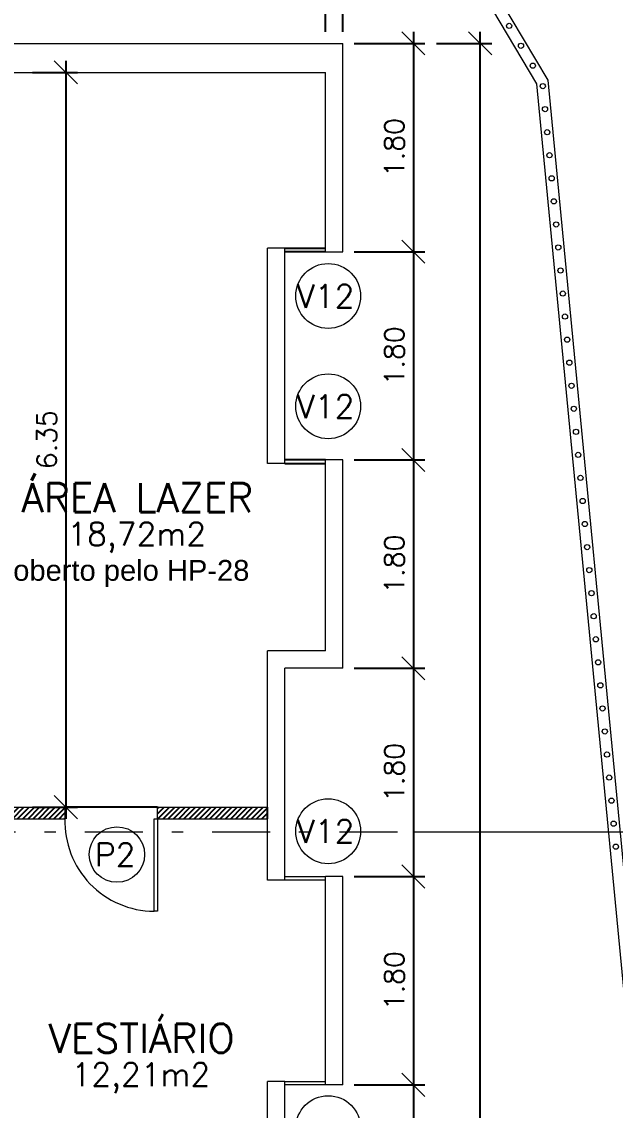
# Model space of a CAD drawing. Header units: millimetres. Extents: x 521 to 1055, y 261 to 520.
# Drawn here: x 752.68 to 757.81, y 495.5 to 504.9 of the extents above; entities that cross this region are included whole.
import ezdxf
from ezdxf.enums import TextEntityAlignment as Align

# ---------------------------------------------------------------- set-up
doc = ezdxf.new("R2010")
doc.units = ezdxf.units.MM
doc.linetypes.add('CONTINU', pattern=[0])
doc.linetypes.add('DASHDOTX2', pattern=[2, 1, -0.5, 0, -0.5])
doc.layers.add('0.1', color=8, linetype='Continuous', lineweight=13)
doc.layers.add('ppci', color=8, linetype='Continuous')
doc.styles.add('ROMANS', font='romans')
doc.styles.get("Standard").update_dxf_attribs({"font": 'romans.shx'})
doc.styles.add('STYLE1', font='sanss___.ttf')
doc.dimstyles.new('Fares Eng - 50', dxfattribs={"dimscale": 2, "dimtxt": 0.085, "dimasz": 0.1, "dimexe": 0.05, "dimexo": 0.05, "dimgap": 0.04, "dimtad": 1, "dimzin": 4, "dimdsep": 46, "dimtxsty": 'ROMANS', "dimblk1": 'OBLIQUE', "dimblk2": 'OBLIQUE', "dimsah": 1, "dimcen": 0.05, "dimdle": 0.05, "dimclrd": 8, "dimclre": 8, "dimclrt": 8, "dimaunit": 1, "dimadec": 0, "dimazin": 0, "dimtfac": 1, "dimtix": 1, "dimtmove": 2, "dimatfit": 0, "dimldrblk": 'OPEN90', "dimfxl": 1, "dimtolj": 1, "dimtzin": 0, "dimarcsym": 0})

# ---------------------------------------------------------------- blocks, each defined once
blk = doc.blocks.new('_OBLIQUE')
at = {"color": 0, "linetype": 'ByBlock'}
blk.add_line((-0.5, -0.5), (0.5, 0.5), dxfattribs=at)
blk = doc.blocks.new('*D56')
at = {"layer": '0.1', "color": 8, "linetype": 'CONTINU', "lineweight": -2, "transparency": 16777216}
for p, q in [((755.3027, 504.8169), (755.3027, 505.6344)), ((755.4527, 504.8169), (755.4527, 505.6344)), ((755.3027, 505.5344), (755.1027, 505.5344)), ((755.3027, 505.5344), (755.4527, 505.5344)), ((755.4527, 505.5344), (755.6527, 505.5344))]:
    blk.add_line(p, q, dxfattribs=at)
at = {"layer": 'DEFPOINTS', "color": 0, "linetype": 'CONTINU', "lineweight": -2, "transparency": 16777216}
for p in [(755.4527, 505.5344), (755.3027, 504.7169), (755.4527, 504.7169)]:
    blk.add_point(p, dxfattribs=at)
at = {"layer": '0.1', "color": 8, "linetype": 'CONTINU', "lineweight": -2, "transparency": 16777216, "xscale": 0.2, "yscale": 0.2, "zscale": 0.2}
blk.add_blockref('_OBLIQUE', (755.3027, 505.5344), dxfattribs=at)
at = {"layer": '0.1', "color": 8, "linetype": 'CONTINU', "lineweight": -2, "transparency": 16777216, "xscale": 0.2, "yscale": 0.2, "zscale": 0.2, "rotation": 180}
blk.add_blockref('_OBLIQUE', (755.4527, 505.5344), dxfattribs=at)
at = {"layer": '0.1', "color": 8, "linetype": 'CONTINU', "transparency": 16777216, "insert": (755.3777, 505.6994), "char_height": 0.17, "attachment_point": 5, "style": 'ROMANS'}
blk.add_mtext('\\A1;.15', dxfattribs=at)
blk = doc.blocks.new('_Open90')
at = {"color": 0, "linetype": 'ByBlock', "lineweight": -2}
for p, q in [((-0.5, 0.5), (0, 0)), ((0, 0), (-1, 0)), ((0, 0), (-0.5, -0.5))]:
    blk.add_line(p, q, dxfattribs=at)
blk = doc.blocks.new('*D142')
at = {"layer": '0.1', "color": 8, "linetype": 'CONTINU', "lineweight": -2, "transparency": 16777216}
for p, q in [((756.0634, 504.8169), (756.0634, 502.8169)), ((755.5527, 504.7169), (756.1634, 504.7169)), ((755.5527, 502.9169), (756.1634, 502.9169))]:
    blk.add_line(p, q, dxfattribs=at)
at = {"layer": 'DEFPOINTS', "color": 0, "linetype": 'CONTINU', "lineweight": -2, "transparency": 16777216}
for p in [(755.4527, 504.7169), (755.4527, 502.9169), (756.0634, 502.9169)]:
    blk.add_point(p, dxfattribs=at)
at = {"layer": '0.1', "color": 8, "linetype": 'CONTINU', "lineweight": -2, "transparency": 16777216, "xscale": 0.2, "yscale": 0.2, "zscale": 0.2}
for p, rotation in [((756.0634, 504.7169), 90), ((756.0634, 502.9169), 270)]:
    blk.add_blockref('_OBLIQUE', p, dxfattribs=dict(at, rotation=rotation))
at = {"layer": '0.1', "color": 8, "linetype": 'CONTINU', "transparency": 16777216, "insert": (755.8984, 503.8169), "char_height": 0.17, "attachment_point": 5, "rotation": 90, "style": 'ROMANS'}
blk.add_mtext('\\A1;1.80', dxfattribs=at)
blk = doc.blocks.new('*D143')
at = {"layer": '0.1', "color": 8, "linetype": 'CONTINU', "lineweight": -2, "transparency": 16777216}
for p, q in [((756.0634, 503.0169), (756.0634, 501.0169)), ((755.5527, 502.9169), (756.1634, 502.9169)), ((755.5527, 501.1169), (756.1634, 501.1169))]:
    blk.add_line(p, q, dxfattribs=at)
at = {"layer": 'DEFPOINTS', "color": 0, "linetype": 'CONTINU', "lineweight": -2, "transparency": 16777216}
for p in [(755.4527, 502.9169), (755.4527, 501.1169), (756.0634, 501.1169)]:
    blk.add_point(p, dxfattribs=at)
at = {"layer": '0.1', "color": 8, "linetype": 'CONTINU', "lineweight": -2, "transparency": 16777216, "xscale": 0.2, "yscale": 0.2, "zscale": 0.2}
for p, rotation in [((756.0634, 502.9169), 90), ((756.0634, 501.1169), 270)]:
    blk.add_blockref('_OBLIQUE', p, dxfattribs=dict(at, rotation=rotation))
at = {"layer": '0.1', "color": 8, "linetype": 'CONTINU', "transparency": 16777216, "insert": (755.8984, 502.0169), "char_height": 0.17, "attachment_point": 5, "rotation": 90, "style": 'ROMANS'}
blk.add_mtext('\\A1;1.80', dxfattribs=at)
blk = doc.blocks.new('*D144')
at = {"layer": '0.1', "color": 8, "linetype": 'CONTINU', "lineweight": -2, "transparency": 16777216}
for p, q in [((756.0634, 501.2169), (756.0634, 499.2169)), ((755.5527, 501.1169), (756.1634, 501.1169)), ((755.5527, 499.3169), (756.1634, 499.3169))]:
    blk.add_line(p, q, dxfattribs=at)
at = {"layer": 'DEFPOINTS', "color": 0, "linetype": 'CONTINU', "lineweight": -2, "transparency": 16777216}
for p in [(755.4527, 501.1169), (755.4527, 499.3169), (756.0634, 499.3169)]:
    blk.add_point(p, dxfattribs=at)
at = {"layer": '0.1', "color": 8, "linetype": 'CONTINU', "lineweight": -2, "transparency": 16777216, "xscale": 0.2, "yscale": 0.2, "zscale": 0.2}
for p, rotation in [((756.0634, 501.1169), 90), ((756.0634, 499.3169), 270)]:
    blk.add_blockref('_OBLIQUE', p, dxfattribs=dict(at, rotation=rotation))
at = {"layer": '0.1', "color": 8, "linetype": 'CONTINU', "transparency": 16777216, "insert": (755.8984, 500.2169), "char_height": 0.17, "attachment_point": 5, "rotation": 90, "style": 'ROMANS'}
blk.add_mtext('\\A1;1.80', dxfattribs=at)
blk = doc.blocks.new('*D145')
at = {"layer": '0.1', "color": 8, "linetype": 'CONTINU', "lineweight": -2, "transparency": 16777216}
for p, q in [((756.0634, 499.4169), (756.0634, 497.4169)), ((755.5527, 499.3169), (756.1634, 499.3169)), ((755.5527, 497.5169), (756.1634, 497.5169))]:
    blk.add_line(p, q, dxfattribs=at)
at = {"layer": 'DEFPOINTS', "color": 0, "linetype": 'CONTINU', "lineweight": -2, "transparency": 16777216}
for p in [(755.4527, 499.3169), (755.4527, 497.5169), (756.0634, 497.5169)]:
    blk.add_point(p, dxfattribs=at)
at = {"layer": '0.1', "color": 8, "linetype": 'CONTINU', "lineweight": -2, "transparency": 16777216, "xscale": 0.2, "yscale": 0.2, "zscale": 0.2}
for p, rotation in [((756.0634, 499.3169), 90), ((756.0634, 497.5169), 270)]:
    blk.add_blockref('_OBLIQUE', p, dxfattribs=dict(at, rotation=rotation))
at = {"layer": '0.1', "color": 8, "linetype": 'CONTINU', "transparency": 16777216, "insert": (755.8984, 498.4169), "char_height": 0.17, "attachment_point": 5, "rotation": 90, "style": 'ROMANS'}
blk.add_mtext('\\A1;1.80', dxfattribs=at)
blk = doc.blocks.new('*D146')
at = {"layer": '0.1', "color": 8, "linetype": 'CONTINU', "lineweight": -2, "transparency": 16777216}
for p, q in [((756.0634, 497.6169), (756.0634, 495.6169)), ((755.5527, 497.5169), (756.1634, 497.5169)), ((755.5527, 495.7169), (756.1634, 495.7169))]:
    blk.add_line(p, q, dxfattribs=at)
at = {"layer": 'DEFPOINTS', "color": 0, "linetype": 'CONTINU', "lineweight": -2, "transparency": 16777216}
for p in [(755.4527, 497.5169), (755.4527, 495.7169), (756.0634, 495.7169)]:
    blk.add_point(p, dxfattribs=at)
at = {"layer": '0.1', "color": 8, "linetype": 'CONTINU', "lineweight": -2, "transparency": 16777216, "xscale": 0.2, "yscale": 0.2, "zscale": 0.2}
for p, rotation in [((756.0634, 497.5169), 90), ((756.0634, 495.7169), 270)]:
    blk.add_blockref('_OBLIQUE', p, dxfattribs=dict(at, rotation=rotation))
at = {"layer": '0.1', "color": 8, "linetype": 'CONTINU', "transparency": 16777216, "insert": (755.8984, 496.6169), "char_height": 0.17, "attachment_point": 5, "rotation": 90, "style": 'ROMANS'}
blk.add_mtext('\\A1;1.80', dxfattribs=at)
blk = doc.blocks.new('*D147')
at = {"layer": '0.1', "color": 8, "linetype": 'CONTINU', "lineweight": -2, "transparency": 16777216}
for p, q in [((756.0634, 495.8169), (756.0634, 493.8169)), ((755.5527, 495.7169), (756.1634, 495.7169)), ((755.5527, 493.9169), (756.1634, 493.9169))]:
    blk.add_line(p, q, dxfattribs=at)
at = {"layer": 'DEFPOINTS', "color": 0, "linetype": 'CONTINU', "lineweight": -2, "transparency": 16777216}
for p in [(755.4527, 495.7169), (755.4527, 493.9169), (756.0634, 493.9169)]:
    blk.add_point(p, dxfattribs=at)
at = {"layer": '0.1', "color": 8, "linetype": 'CONTINU', "lineweight": -2, "transparency": 16777216, "xscale": 0.2, "yscale": 0.2, "zscale": 0.2}
for p, rotation in [((756.0634, 495.7169), 90), ((756.0634, 493.9169), 270)]:
    blk.add_blockref('_OBLIQUE', p, dxfattribs=dict(at, rotation=rotation))
at = {"layer": '0.1', "color": 8, "linetype": 'CONTINU', "transparency": 16777216, "insert": (755.8984, 494.8169), "char_height": 0.17, "attachment_point": 5, "rotation": 90, "style": 'ROMANS'}
blk.add_mtext('\\A1;1.80', dxfattribs=at)
blk = doc.blocks.new('*D105')
at = {"layer": '0.1', "color": 8, "linetype": 'CONTINU', "lineweight": -2, "transparency": 16777216}
for p, q in [((756.6407, 483.0169), (756.6407, 504.8169)), ((756.2634, 504.7169), (756.7407, 504.7169)), ((756.2634, 483.1169), (756.7407, 483.1169))]:
    blk.add_line(p, q, dxfattribs=at)
at = {"layer": 'DEFPOINTS', "color": 0, "linetype": 'CONTINU', "lineweight": -2, "transparency": 16777216}
for p in [(756.1634, 504.7169), (756.6407, 504.7169), (756.1634, 483.1169)]:
    blk.add_point(p, dxfattribs=at)
at = {"layer": '0.1', "color": 8, "linetype": 'CONTINU', "lineweight": -2, "transparency": 16777216, "xscale": 0.2, "yscale": 0.2, "zscale": 0.2}
for p, rotation in [((756.6407, 504.7169), 90), ((756.6407, 483.1169), 270)]:
    blk.add_blockref('_OBLIQUE', p, dxfattribs=dict(at, rotation=rotation))
at = {"layer": '0.1', "color": 8, "linetype": 'CONTINU', "transparency": 16777216, "insert": (756.4757, 493.9169), "char_height": 0.17, "attachment_point": 5, "rotation": 90, "style": 'ROMANS'}
blk.add_mtext('\\A1;21.60', dxfattribs=at)
blk = doc.blocks.new('Cor-4A')
h = blk.add_hatch(color=1)
edge = h.paths.add_edge_path()
edge.add_line((-0.00005, -0.00732), (-0.00757, 0))
edge.add_line((-0.00757, 0), (-0.00014, 0.00731))
edge.add_line((-0.00014, 0.00731), (-0.00014, 0.005))
edge.add_arc((0, 0), 0.005, 91.6216, 269.468)
edge.add_line((-0.00005, -0.005), (-0.00005, -0.00732))
at = {"linetype": 'DASHDOTX2'}
blk.add_line((0, 0.03735), (0, 0.005), dxfattribs=at)
at = {"color": 1}
blk.add_lwpolyline([(-0.00005, -0.00732), (-0.00757, 0), (-0.00014, 0.00731), (-0.00014, 0.005, 0.98138), (-0.00005, -0.005)], format="xyb", close=True, dxfattribs=at)
blk.add_circle((0, 0), 0.005, dxfattribs=at)
at = {"color": 3, "style": 'ROMANS'}
blk.add_attdef('O', text='', height=0.006, rotation=90, dxfattribs=at).set_placement((0.00019, 0), align=Align.MIDDLE)
blk = doc.blocks.new('*D3573')
at = {"layer": '0.1', "color": 8, "linetype": 'CONTINU', "lineweight": -2, "transparency": 16777216}
for p, q in [((753.0608, 504.5669), (753.0608, 498.0169)), ((752.7714, 504.4669), (753.1608, 504.4669)), ((752.7714, 498.1169), (753.1608, 498.1169))]:
    blk.add_line(p, q, dxfattribs=at)
at = {"layer": 'DEFPOINTS', "color": 0, "linetype": 'CONTINU', "lineweight": -2, "transparency": 16777216}
for p in [(752.6714, 504.4669), (752.6714, 498.1169), (753.0608, 498.1169)]:
    blk.add_point(p, dxfattribs=at)
at = {"layer": '0.1', "color": 8, "linetype": 'CONTINU', "lineweight": -2, "transparency": 16777216, "xscale": 0.2, "yscale": 0.2, "zscale": 0.2}
for p, rotation in [((753.0608, 504.4669), 90), ((753.0608, 498.1169), 270)]:
    blk.add_blockref('_OBLIQUE', p, dxfattribs=dict(at, rotation=rotation))
at = {"layer": '0.1', "color": 8, "linetype": 'CONTINU', "lineweight": -2, "transparency": 16777216, "insert": (752.8958, 501.2919), "char_height": 0.17, "attachment_point": 5, "rotation": 90, "style": 'ROMANS'}
blk.add_mtext('\\A1;6.35', dxfattribs=at)
blk = doc.blocks.new('ÁREA')
for p in [(0.00005, 0.003762), (0, 0)]:
    blk.add_attdef('COMPARTIMENTO', text='', height=0.0025).set_placement(p, align=Align.CENTER)
at = {"color": 1}
for p in [(-0.00005, -0.003762), (-0.000099, -0.007523)]:
    blk.add_attdef('ÁREA', text='', height=0.002, dxfattribs=at).set_placement(p, align=Align.CENTER)

msp = doc.modelspace()

# ---------------------------------------------------------------- hatches: boundary and pattern name
at = {"layer": '0.1', "linetype": 'CONTINU', "lineweight": -2}
h = msp.add_hatch(dxfattribs=at)
h.set_pattern_fill('ANSI31', color=8, scale=0.01, style=0)
h.set_pattern_definition([(45, (751.811172, 493.816922), (-0.02245064, 0.02245064), [])])
h.paths.add_polyline_path([(752.10272, 499.31692), (751.95272, 499.31692), (751.95272, 498.11692), (751.95272, 497.90205), (752.10272, 497.90205), (752.10272, 498.01692), (753.05272, 498.01692), (753.05272, 498.11692), (752.10272, 498.11692)])
h.paths.add_polyline_path([(752.10272, 499.53692), (752.04272, 499.53692), (752.04272, 499.34692), (752.10272, 499.34692)])
h.paths.add_polyline_path([(752.01272, 499.53692), (751.95272, 499.53692), (751.95272, 499.34692), (752.01272, 499.34692)])
h.paths.add_polyline_path([(753.85272, 498.11692), (753.85272, 498.01692), (754.80272, 498.01692), (754.80272, 498.11692)])
h.paths.add_polyline_path([(752.10272, 497.90205), (751.95272, 497.90205), (751.95272, 496.81692), (752.10272, 496.81692)])
h.paths.add_polyline_path([(752.01272, 496.78692), (751.95272, 496.78692), (751.95272, 496.59692), (752.01272, 496.59692)])
h.paths.add_polyline_path([(752.10272, 496.78692), (752.04272, 496.78692), (752.04272, 496.59692), (752.10272, 496.59692)])
h.paths.add_polyline_path([(751.95272, 493.81692), (752.10272, 493.81692), (752.10272, 496.56692), (751.95272, 496.56692)])
h.paths.add_polyline_path([(751.81117, 496.12074), (752.24427, 496.12074), (752.24427, 496.37574), (751.81117, 496.37574)], flags=9)

# ---------------------------------------------------------------- linework, layer by layer
at = {"layer": '0.1', "color": 8}
for p, q in [((757.22708, 504.4006), (753.43847, 510.76958)), ((757.12968, 504.36874), (753.38193, 510.66901)), ((761.90935, 455.62598), (757.22708, 504.4006)), ((761.80686, 455.64707), (757.12968, 504.36874)), ((754.95272, 497.51692), (755.30272, 497.51692)), ((755.30272, 497.48692), (754.95272, 497.48692)), ((754.95272, 495.74692), (755.30272, 495.74692)), ((755.30272, 495.71692), (754.95272, 495.71692))]:
    msp.add_line(p, q, dxfattribs=at)
at = {"layer": '0.1', "color": 7}
for p, q in [((743.55272, 504.71692), (755.45272, 504.71692)), ((755.45272, 502.91692), (755.45272, 504.71692)), ((752.10272, 504.46692), (755.30272, 504.46692)), ((755.30272, 502.91692), (755.30272, 504.46692)), ((754.95272, 502.94692), (754.80272, 502.94692)), ((754.80272, 501.08692), (754.80272, 502.94692)), ((754.95272, 501.08692), (754.95272, 502.94692)), ((755.30272, 502.91692), (755.45272, 502.91692)), ((755.30272, 499.46692), (755.30272, 501.11692)), ((755.45272, 501.11692), (755.30272, 501.11692)), ((755.45272, 499.31692), (755.45272, 501.11692)), ((754.95272, 501.08692), (754.80272, 501.08692)), ((755.30272, 499.46692), (754.80272, 499.46692)), ((755.30272, 499.46692), (754.80272, 499.46692)), ((754.80272, 498.11692), (754.80272, 499.46692)), ((755.45272, 499.31692), (754.95272, 499.31692)), ((754.95272, 497.48692), (754.95272, 499.31692)), ((752.10272, 498.11692), (753.05272, 498.11692)), ((753.05272, 498.11692), (753.05272, 498.01692)), ((753.85272, 498.11692), (754.80272, 498.11692)), ((753.85272, 498.01692), (753.85272, 498.11692)), ((752.10272, 498.01692), (753.05272, 498.01692)), ((753.85272, 498.01692), (754.80272, 498.01692)), ((754.80272, 497.48692), (754.80272, 498.01692)), ((754.95272, 497.48692), (754.80272, 497.48692)), ((755.45272, 497.51692), (755.30272, 497.51692)), ((755.30272, 495.71692), (755.30272, 497.51692)), ((755.45272, 495.71692), (755.45272, 497.51692)), ((754.95272, 495.74692), (754.80272, 495.74692)), ((754.80272, 493.81692), (754.80272, 495.74692)), ((754.95272, 493.81692), (754.95272, 495.74692)), ((755.45272, 495.71692), (755.30272, 495.71692))]:
    msp.add_line(p, q, dxfattribs=at)
at = {"layer": '0.1', "color": 8, "linetype": 'CONTINU', "lineweight": -2}
for p, q in [((754.95272, 502.94692), (755.30272, 502.94692)), ((755.30272, 502.91692), (754.95272, 502.91692)), ((755.30272, 501.11692), (754.95272, 501.11692)), ((754.95272, 501.08692), (755.30272, 501.08692)), ((753.85272, 498.11692), (753.05272, 498.11692)), ((754.80272, 498.01692), (754.80272, 498.11692))]:
    msp.add_line(p, q, dxfattribs=at)
at = {"layer": '0.1', "color": 8, "linetype": 'DASHDOTX2', "ltscale": 0.5}
msp.add_line((667.42476, 497.90205), (756.12641, 497.90205), dxfattribs=at)
at = {"layer": '0.1', "color": 8}
msp.add_lwpolyline([(753.82272, 497.21692), (753.82272, 498.01692), (753.85272, 498.01692), (753.85272, 497.21692)], close=True, dxfattribs=at)
for centre, radius in [((756.89061, 504.86843), 0.0225), ((756.89061, 504.86843), 0.0225), ((756.99297, 504.69636), 0.0225), ((757.09533, 504.52428), 0.0225), ((757.18191, 504.34788), 0.0225), ((757.20104, 504.14869), 0.0225), ((757.22016, 503.9495), 0.0225), ((757.23928, 503.75032), 0.0225), ((757.2584, 503.55113), 0.0225), ((757.27752, 503.35194), 0.0225), ((757.29664, 503.15275), 0.0225), ((757.31577, 502.95356), 0.0225), ((755.32734, 502.53411), 0.28038), ((757.33489, 502.75438), 0.0225), ((757.35401, 502.55519), 0.0225), ((757.37313, 502.356), 0.0225), ((757.39225, 502.15681), 0.0225), ((757.41137, 501.95763), 0.0225), ((755.32734, 501.5808), 0.28038), ((757.4305, 501.75844), 0.0225), ((757.44962, 501.55925), 0.0225), ((757.46874, 501.36006), 0.0225), ((757.48786, 501.16088), 0.0225), ((757.50698, 500.96169), 0.0225), ((757.5261, 500.7625), 0.0225), ((757.54523, 500.56331), 0.0225), ((757.56435, 500.36413), 0.0225), ((757.58347, 500.16494), 0.0225), ((757.60259, 499.96575), 0.0225), ((757.62171, 499.76656), 0.0225), ((757.64083, 499.56738), 0.0225), ((757.65995, 499.36819), 0.0225), ((757.67908, 499.169), 0.0225), ((757.6982, 498.96981), 0.0225), ((757.71732, 498.77062), 0.0225), ((757.73644, 498.57144), 0.0225), ((757.75556, 498.37225), 0.0225), ((755.32734, 497.90844), 0.28038), ((757.77468, 498.17306), 0.0225), ((757.79381, 497.97387), 0.0225), ((753.50167, 497.70706), 0.23964), ((757.81293, 497.77469), 0.0225), ((755.32734, 495.3423), 0.28038)]:
    msp.add_circle(centre, radius, dxfattribs=at)
msp.add_arc((753.82719, 497.99178), 0.77487, 178.140818, 269.669801, dxfattribs=at)

# ---------------------------------------------------------------- block references
ref = msp.add_blockref('ÁREA', (753.6786, 500.66532), dxfattribs=dict(at, xscale=133.3333333333333, yscale=133.3333333333333, zscale=133.3333333333333))
ref.add_attrib('COMPARTIMENTO', 'ÁREA LAZER', dxfattribs={"layer": '0', "color": 3, "height": 0.25}).set_placement((753.6786, 500.66532), align=Align.CENTER)
ref.add_attrib('ÁREA', '18,72m2', dxfattribs={"layer": '0', "color": 1, "height": 0.2}).set_placement((753.67197, 500.37737), align=Align.CENTER)
ref = msp.add_blockref('Cor-4A', (759.41346, 497.90205), dxfattribs=dict(at, xscale=-89.59999999999991, yscale=89.59999999999997, zscale=89.60000000000001, rotation=90))
ref.add_attrib('O', 'B', dxfattribs={"layer": '0', "color": 3, "height": 0.5376, "rotation": 180, "style": 'ROMANS', "text_generation_flag": 2}).set_placement((759.41346, 497.88466), align=Align.MIDDLE)
ref = msp.add_blockref('ÁREA', (753.71493, 495.99453), dxfattribs=dict(at, xscale=133.3333333333333, yscale=133.3333333333333, zscale=133.3333333333333))
ref.add_attrib('COMPARTIMENTO', 'VESTIÁRIO', dxfattribs={"layer": '0', "color": 3, "height": 0.25}).set_placement((753.71493, 495.99453), align=Align.CENTER)
ref.add_attrib('ÁREA', '12,21m2', dxfattribs={"layer": '0', "color": 1, "height": 0.2}).set_placement((753.7083, 495.70657), align=Align.CENTER)

# ---------------------------------------------------------------- texts
for s, p in [('V12', (755.05654, 502.4326)), ('V12', (755.05654, 501.47929)), ('V12', (755.05654, 497.80693)), ('P2', (753.31106, 497.60554))]:
    msp.add_text(s, height=0.2, dxfattribs=at).set_placement(p)
at = {"layer": 'ppci', "color": 10, "style": 'STYLE1'}
msp.add_text('coberto pelo HP-28', height=0.18, dxfattribs=at).set_placement((752.48004, 500.07278))

# ---------------------------------------------------------------- dimensions: what is measured, and where the dimension line sits
at = {"layer": '0.1', "color": 8, "linetype": 'CONTINU'}
dim = msp.add_linear_dim(base=(755.45272, 505.53443), p1=(755.30272, 504.71692), p2=(755.45272, 504.71692), dimstyle='Fares Eng - 50', dxfattribs=at)
dim.commit()
dim.dimension.update_dxf_attribs({"geometry": '*D56', "text_midpoint": (755.37772, 505.69943)})
for base, p1, p2, picture, middle in [((756.06338, 502.91692), (755.45272, 504.71692), (755.45272, 502.91692), '*D142', (755.89838, 503.81692)), ((756.64065, 504.71692), (756.16338, 483.11692), (756.16338, 504.71692), '*D105', (756.47565, 493.91692)), ((756.06338, 501.11692), (755.45272, 502.91692), (755.45272, 501.11692), '*D143', (755.89838, 502.01692)), ((756.06338, 499.31692), (755.45272, 501.11692), (755.45272, 499.31692), '*D144', (755.89838, 500.21692)), ((756.06338, 497.51692), (755.45272, 499.31692), (755.45272, 497.51692), '*D145', (755.89838, 498.41692)), ((756.06338, 495.71692), (755.45272, 497.51692), (755.45272, 495.71692), '*D146', (755.89838, 496.61692)), ((756.06338, 493.91692), (755.45272, 495.71692), (755.45272, 493.91692), '*D147', (755.89838, 494.81692))]:
    dim = msp.add_linear_dim(base=base, p1=p1, p2=p2, angle=90, dimstyle='Fares Eng - 50', dxfattribs=at)
    dim.commit()
    dim.dimension.update_dxf_attribs({"geometry": picture, "text_midpoint": middle})
at = {"layer": '0.1', "color": 8, "linetype": 'CONTINU', "lineweight": -2}
dim = msp.add_linear_dim(base=(753.06078, 498.11692), p1=(752.67135, 504.46692), p2=(752.67135, 498.11692), angle=90, dimstyle='Fares Eng - 50', dxfattribs=at)
dim.commit()
dim.dimension.update_dxf_attribs({"geometry": '*D3573', "text_midpoint": (752.89578, 501.29192)})

doc.saveas('drawing.dxf')
